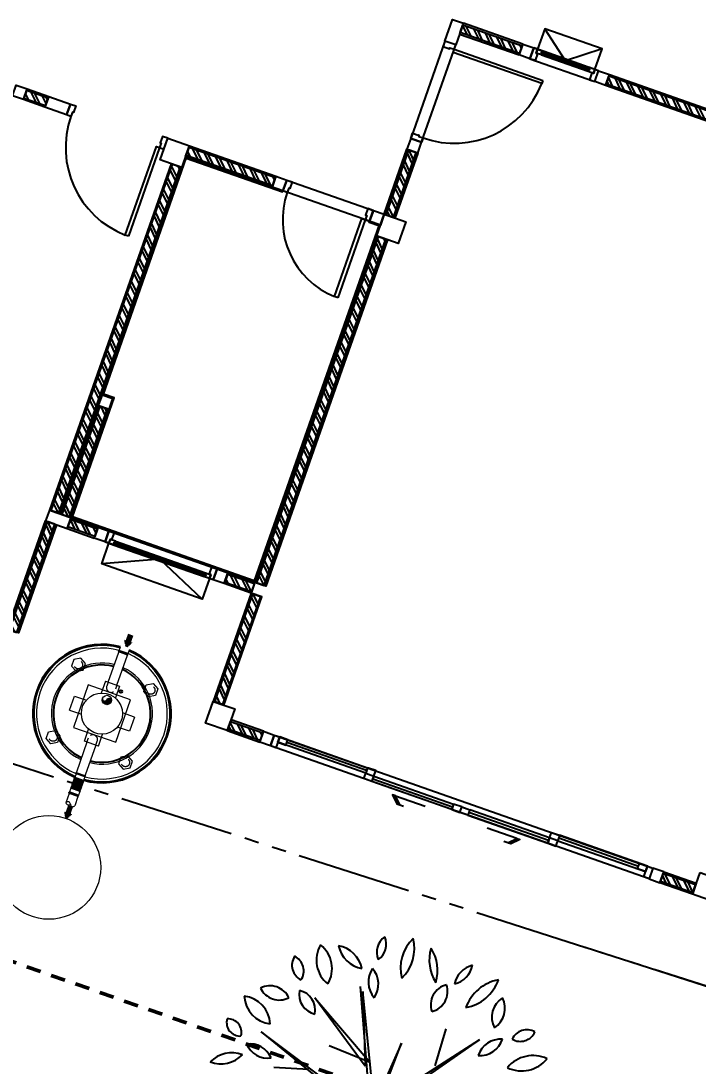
# Model space of a CAD drawing. Header units: inches. Extents: x -1366 to 1200, y -585 to 2545.
# Drawn here: x 384.89 to 390.8, y 2006.19 to 2015.3 of the extents above; entities that cross this region are included whole.
import ezdxf

# ---------------------------------------------------------------- set-up
doc = ezdxf.new("R2010")
doc.units = ezdxf.units.IN
doc.header["$MEASUREMENT"] = 0
doc.header["$PDSIZE"] = 0.05
for name, pattern in [('01-TOI$0$HIDDEN2', [0.1875, 0.125, -0.0625]), ('HIDDEN2', [0.1875, 0.125, -0.0625]), ('HOTWR', [1.625, 1, -0.125, 0.125, -0.125, 0.125, -0.125])]:
    doc.linetypes.add(name, pattern=pattern)
doc.layers.get('0').update_dxf_attribs({"linetype": 'CONTINUOUS'})
doc.layers.get('DEFPOINTS').update_dxf_attribs({"linetype": 'CONTINUOUS'})
for name, color, linetype in [('COLM', 3, 'CONTINUOUS'), ('DIM', 7, 'CONTINUOUS'), ('DOOR', 7, 'CONTINUOUS'), ('DOOR_SWNG', 1, 'CONTINUOUS'), ('Floor-Hatch', 251, 'CONTINUOUS'), ('PIPE', 4, 'CONTINUOUS'), ('Set Back', 10, 'HOTWR'), ('TREE', 114, 'CONTINUOUS'), ('WALL', 7, 'CONTINUOUS'), ('Wall-Tile', 4, 'CONTINUOUS'), ('WALL_HATC', 251, 'CONTINUOUS'), ('wind', 7, 'CONTINUOUS')]:
    doc.layers.add(name, color=color, linetype=linetype)
for name, color, linetype, lineweight in [('d1', 2, 'CONTINUOUS', 18), ('f1', 1, 'CONTINUOUS', 9), ('f2', 7, 'CONTINUOUS', 5), ('wall2', 7, 'HIDDEN2', 5)]:
    doc.layers.add(name, color=color, linetype=linetype, lineweight=lineweight)
doc.styles.add('style10', font='THSarabunPSK.ttf')
doc.dimstyles.new('C-CC100', dxfattribs={"dimtxt": 0.225, "dimasz": 0.15, "dimexe": 0.25, "dimexo": 0, "dimtad": 1, "dimtxsty": 'style10', "dimblk1": 'B-2', "dimblk2": 'B-2', "dimsah": 1, "dimcen": 2.5, "dimdle": 0.18, "dimclrd": 1, "dimclre": 7, "dimclrt": 2, "dimazin": 3, "dimtfac": 1, "dimtix": 1, "dimtmove": 2, "dimatfit": 3, "dimldrblk": 'B-2'})
doc.dimstyles.new('L-L350a-2', dxfattribs={"dimscale": 3, "dimtxt": 0.25, "dimasz": 0.15, "dimexe": 0.25, "dimexo": 0, "dimtad": 1, "dimtxsty": 'style10', "dimblk": 'B-3', "dimcen": 2.5, "dimdle": 0.18, "dimclrd": 1, "dimclre": 7, "dimclrt": 4, "dimazin": 3, "dimtfac": 1, "dimtix": 1, "dimtmove": 2, "dimatfit": 3, "dimldrblk": 'B-2'})
pattern_1 = [(295.64616, (368.33084, 2000.31665), (0.0676113, 0.0324609), []), (295.64616, (368.31912, 2000.283296), (0.0676113, 0.0324609), [])]
pattern_2 = [(295.64616, (368.688776, 1978.12258), (0.06761131, 0.03246091), []), (295.64616, (368.67706, 1978.08922), (0.06761131, 0.03246091), [])]

# ---------------------------------------------------------------- blocks, each defined once
blk = doc.blocks.new('B-3')
at = {"layer": 'DIM', "color": 7}
blk.add_line((-0.495, -0.495), (0.495, 0.495), dxfattribs=at)
at = {"layer": 'DIM'}
blk.add_line((-1, 0), (1, 0), dxfattribs=at)
blk = doc.blocks.new('*D89')
at = {"layer": 'DEFPOINTS', "color": 0, "transparency": 16777216}
for p in [(389.8161, 2007.2255), (392.3638, 2006.409), (388.5954, 2003.4163)]:
    blk.add_point(p, dxfattribs=at)
at = {"layer": 'DIM', "color": 7, "lineweight": -2, "transparency": 16777216}
for p, q in [((389.8161, 2007.2255), (393.078, 2006.1801)), ((388.5954, 2003.4163), (391.8573, 2002.3709))]:
    blk.add_line(p, q, dxfattribs=at)
at = {"layer": 'DIM', "color": 1, "lineweight": -2, "transparency": 16777216}
blk.add_line((391.2804, 2003.0284), (392.2265, 2005.9805), dxfattribs=at)
at = {"layer": 'DIM', "color": 1, "lineweight": -2, "transparency": 16777216, "xscale": 0.45, "yscale": 0.45, "zscale": 0.45}
for p, rotation in [((392.3638, 2006.409), 72.23079898166861), ((391.1431, 2002.5998), 252.2307989816686)]:
    blk.add_blockref('B-3', p, dxfattribs=dict(at, rotation=rotation))
at = {"layer": 'DIM', "color": 4, "transparency": 16777216, "insert": (391.1274, 2004.705), "char_height": 0.75, "attachment_point": 5, "rotation": 72.2308, "style": 'style10'}
blk.add_mtext('\\A1;4.00', dxfattribs=at)
blk = doc.blocks.new('B-2')
at = {"layer": 'DIM', "color": 2}
blk.add_line((0, 1), (0, -1), dxfattribs=at)
at = {"layer": 'DIM'}
blk.add_line((-1, 0), (1, 0), dxfattribs=at)
at = {"layer": 'DIM', "color": 2}
blk.add_circle((0, 0), 0.325, dxfattribs=at)
blk = doc.blocks.new('Tree-3')
at = {"layer": 'TREE'}
for p, q in [((-0.0873, 0.7084), (-0.031, 0.0047)), ((-0.3382, 0.645), (-0.031, 0.2885)), ((-0.0591, 0.2674), (-0.3382, 0.645)), ((-0.0732, 0.6802), (-0.0591, 0.2674)), ((-0.0099, 0.054), (-0.0732, 0.6802)), ((0.328, 0.2698), (0.389, 0.4738)), ((-0.6361, 0.4574), (-0.038, -0.0281)), ((-0.031, 0.0047), (-0.6361, 0.4574)), ((0.0042, 0.0188), (0.5741, 0.4128)), ((0.5741, 0.4128), (0.0112, 0.054)), ((-0.031, 0.2885), (-0.2585, 0.38)), ((0.1426, 0.3941), (-0.0099, 0.054)), ((0.0112, 0.054), (0.1426, 0.3941)), ((-0.3732, 0.2487), (-0.5655, 0.2604)), ((0.6562, 0.061), (0.0042, 0.0188)), ((0.0675, 0.0047), (0.6562, 0.061)), ((-0.3005, -0.1078), (-0.5655, 0.0047)), ((0.1567, -0.3494), (0.0675, 0.0047)), ((0.3703, 0.0352), (0.6048, -0.1876)), ((-0.7322, -0.2228), (-0.031, -0.0281)), ((-0.038, -0.0281), (-0.7322, -0.2228)), ((-0.031, -0.0281), (-0.2256, -0.2767)), ((-0.1787, -0.2697), (-0.0169, -0.0351)), ((-0.1342, -0.2298), (0.0394, -0.0351)), ((-0.0169, -0.0351), (-0.1342, -0.2298)), ((0.0394, -0.0351), (0.2692, -0.6543)), ((0.0464, -0.0023), (0.1918, -0.3963)), ((0.2692, -0.6543), (0.0464, -0.0023)), ((-0.2256, -0.2767), (-0.5938, -0.4315)), ((-0.2866, -0.6403), (-0.1787, -0.2697)), ((-0.5938, -0.4315), (-0.2116, -0.2908)), ((-0.2116, -0.2908), (-0.2866, -0.6403)), ((0.5038, -0.5511), (0.1567, -0.3494)), ((0.1918, -0.3963), (0.5038, -0.5511))]:
    blk.add_line(p, q, dxfattribs=at)
for centre, radius, start, end in [((-0.1626, 0.8536), 0.167, 149.47372, 231.75858), ((-0.4098, 0.8072), 0.167, 329.47372, 51.75858), ((-0.0478, 0.9687), 0.1634, 192.30595, 259.6849), ((-0.2367, 0.7731), 0.1634, 12.30595, 79.6849), ((0.1096, 0.8979), 0.1049, 125.40933, 202.71009), ((-0.0479, 0.9429), 0.1049, 305.40933, 22.71009), ((0.3638, 0.8102), 0.2276, 133.81169, 194.30773), ((-0.0142, 0.9181), 0.2276, 313.81169, 14.30773), ((-0.3748, 0.826), 0.0902, 146.81507, 244.01934), ((-0.4898, 0.7943), 0.0902, 326.81507, 64.01934), ((0.5244, 0.8553), 0.2287, 163.46423, 212.79056), ((0.113, 0.7965), 0.2287, 343.46423, 32.79056), ((0.5673, 0.6956), 0.1344, 104.10036, 168.46502), ((0.4029, 0.8528), 0.1344, 284.10036, 348.46502), ((0.0909, 0.7328), 0.1328, 145.52479, 220.83273), ((-0.119, 0.7211), 0.1328, 325.52479, 40.83273), ((-0.5869, 0.5959), 0.1164, 25.45365, 116.6852), ((-0.5341, 0.75), 0.1164, 205.45365, 296.6852), ((0.4182, 0.6066), 0.1147, 103.89139, 198.90395), ((0.2822, 0.6808), 0.1147, 283.89139, 18.90395), ((0.7206, 0.5131), 0.2356, 100.3005, 160.44765), ((0.4565, 0.8238), 0.2356, 280.3005, 340.44765), ((-0.5658, 0.6644), 0.1636, 183.31893, 263.19036), ((-0.7486, 0.4925), 0.1636, 3.31893, 83.19036), ((-0.314, 0.6648), 0.1114, 168.8066, 257.6391), ((-0.4472, 0.5776), 0.1114, 348.8066, 77.6391), ((0.7699, 0.538), 0.1281, 122.58174, 207.17999), ((0.587, 0.5874), 0.1281, 302.58174, 27.17999), ((-0.7529, 0.508), 0.0737, 163.49335, 274.46973), ((-0.8179, 0.4555), 0.0737, 343.49335, 94.46973), ((0.8362, 0.3798), 0.0892, 59.98145, 155.66759), ((0.6918, 0.2841), 0.1327, 86.02822, 161.36976), ((0.5752, 0.4589), 0.1327, 266.02822, 341.36976), ((0.7996, 0.4938), 0.0892, 239.98145, 335.66759), ((-0.6974, 0.2646), 0.1263, 22.57231, 98.33354), ((-0.5991, 0.438), 0.1263, 202.57231, 278.33354), ((-0.7969, 0.1721), 0.1694, 69.72014, 135.64891), ((-0.8593, 0.4495), 0.1694, 249.72014, 315.64891), ((0.8699, 0.1424), 0.1837, 64.73526, 140.57812), ((0.8064, 0.4252), 0.1837, 244.73526, 320.57812), ((-0.9023, 0.0463), 0.1599, 30.94824, 110.57839), ((-0.8213, 0.2783), 0.1599, 210.94824, 290.57839), ((0.9354, 0.0732), 0.1318, 90.25287, 173.52208), ((0.8038, 0.2199), 0.1318, 270.25287, 353.52208), ((-0.9408, -0.0763), 0.126, 44.25765, 108.59266), ((-0.8908, 0.131), 0.126, 224.25765, 288.59266), ((-0.726, -0.1326), 0.1398, 60.50948, 129.29199), ((0.7417, -0.0952), 0.13, 58.87476, 131.21352), ((0.7232, 0.1139), 0.13, 238.87476, 311.21352), ((-0.7458, 0.0974), 0.1398, 240.50948, 309.29199), ((0.9101, -0.0936), 0.0893, 28.19814, 112.19179), ((0.9551, 0.0313), 0.0893, 208.19814, 292.19179), ((-0.9754, -0.0364), 0.1847, 280.87616, 345.44791), ((-0.7618, -0.2642), 0.1847, 100.87616, 165.44791), ((0.8242, -0.2882), 0.1627, 29.1952, 106.7189), ((0.9195, -0.053), 0.1627, 209.1952, 286.7189), ((-0.8127, -0.3955), 0.1456, 54.97446, 151.37922), ((-0.857, -0.2066), 0.1456, 234.97446, 331.37922), ((0.8597, -0.428), 0.1506, 71.37117, 141.75354), ((0.7896, -0.1921), 0.1506, 251.37117, 321.75354), ((-0.5824, -0.4686), 0.125, 87.17243, 157.23647), ((-0.6915, -0.2954), 0.125, 267.17243, 337.23647), ((0.6015, -0.4554), 0.1289, 28.80716, 103.91988), ((0.6835, -0.2682), 0.1289, 208.80716, 283.91988), ((-0.7881, -0.5356), 0.1167, 71.81925, 140.08176), ((-0.8412, -0.3499), 0.1167, 251.81925, 320.08176), ((0.7424, -0.5271), 0.0845, 359.25572, 87.62866), ((0.8304, -0.4438), 0.0845, 179.25572, 267.62866), ((-0.5919, -0.6025), 0.13, 113.47529, 203.45596), ((-0.7629, -0.535), 0.13, 293.47529, 23.45596), ((0.5581, -0.6853), 0.1936, 6.54869, 76.89113), ((0.7943, -0.4747), 0.1936, 186.54869, 256.89113), ((-0.2331, -0.6985), 0.1599, 122.88731, 186.72533), ((-0.4787, -0.5829), 0.1599, 302.88731, 6.72533), ((0.4532, -0.5817), 0.1172, 173.64998, 254.65144), ((0.3057, -0.6817), 0.1172, 353.64998, 74.65144), ((-0.6713, -0.5756), 0.1777, 271.63276, 352.02679), ((-0.4902, -0.7778), 0.1777, 91.63276, 172.02679), ((0.1158, -0.7238), 0.1256, 148.78766, 221.59771), ((-0.0855, -0.7421), 0.1256, 328.78766, 41.59771), ((0.5257, -0.8135), 0.1612, 38.69621, 106.24154), ((0.6064, -0.5579), 0.1612, 218.69621, 286.24154), ((-0.4514, -0.8195), 0.0821, 76.54191, 193.47743), ((-0.5122, -0.7588), 0.0821, 256.54191, 13.47743), ((-0.1871, -0.7983), 0.1518, 159.11699, 230.36062), ((-0.4257, -0.861), 0.1518, 339.11699, 50.36062), ((0.5032, -0.7937), 0.2467, 165.20711, 218.32175), ((0.0712, -0.8836), 0.2467, 345.20711, 38.32175), ((0.5207, -0.791), 0.1072, 156.77542, 231.28797), ((0.3551, -0.8323), 0.1072, 336.77542, 51.28797), ((-0.0302, -0.9111), 0.1811, 122.11699, 201.72753), ((-0.2948, -0.8247), 0.1811, 302.11699, 21.72753), ((0.0526, -0.9368), 0.1042, 129.74751, 206.0709), ((-0.1077, -0.9025), 0.1042, 309.74751, 26.0709), ((0.0704, -0.9507), 0.141, 5.31956, 80.41897), ((0.2342, -0.7986), 0.141, 185.31956, 260.41897)]:
    blk.add_arc(centre, radius, start, end, dxfattribs=at)
blk = doc.blocks.new('DR090SL2')
at = {"layer": 'DOOR'}
for points in [[(-0.41, 0.87), (-0.38, 0.87), (-0.38, 0.05), (-0.41, 0.05)], [(-0.41, 0.05), (-0.45, 0.05), (-0.45, -0.05), (-0.4, -0.05), (-0.4, 0.01), (-0.41, 0.01)], [(0.4, 0), (0.4, 0.01), (0.41, 0.01), (0.41, 0.05), (0.45, 0.05), (0.45, -0.05), (0.4, -0.05), (0.4, 0.01)]]:
    blk.add_lwpolyline(points, close=True, dxfattribs=at)
at = {"layer": 'DOOR_SWNG'}
blk.add_arc((-0.41, 0.05), 0.82, 0, 87.90335, dxfattribs=at)
blk = doc.blocks.new('dr080sl2')
at = {"layer": 'DOOR'}
for points in [[(-0.36, 0.77), (-0.33, 0.77), (-0.33, 0.05), (-0.36, 0.05)], [(-0.36, 0.05), (-0.4, 0.05), (-0.4, -0.05), (-0.35, -0.05), (-0.35, 0.01), (-0.36, 0.01)], [(0.35, 0), (0.35, 0.01), (0.36, 0.01), (0.36, 0.05), (0.4, 0.05), (0.4, -0.05), (0.35, -0.05), (0.35, 0.01)]]:
    blk.add_lwpolyline(points, close=True, dxfattribs=at)
at = {"layer": 'DOOR_SWNG'}
blk.add_arc((-0.36, 0.05), 0.72, 0, 87.61198, dxfattribs=at)
blk = doc.blocks.new('*D791')
at = {"layer": 'DEFPOINTS', "color": 0, "transparency": 16777216}
for p in [(384.9561, 2050.8354), (388.8229, 2049.7993), (374.9876, 2007.7898)]:
    blk.add_point(p, dxfattribs=at)
at = {"layer": 'DIM', "color": 7, "lineweight": -2, "transparency": 16777216}
for p, q in [((388.8229, 2049.7993), (384.7147, 2050.9001)), ((374.9876, 2007.7898), (373.2855, 2008.2459))]:
    blk.add_line(p, q, dxfattribs=at)
at = {"layer": 'DIM', "color": 1, "lineweight": -2, "transparency": 16777216}
for p, q in [((384.762, 2050.1109), (379.3345, 2029.855)), ((373.7211, 2008.9057), (379.1487, 2029.1616))]:
    blk.add_line(p, q, dxfattribs=at)
at = {"layer": 'DIM', "color": 1, "lineweight": -2, "transparency": 16777216, "xscale": 0.75, "yscale": 0.75, "zscale": 0.75}
for p, rotation in [((384.9561, 2050.8354), 74.99999999999885), ((373.527, 2008.1812), 254.9999999999989)]:
    blk.add_blockref('B-2', p, dxfattribs=dict(at, rotation=rotation))
at = {"layer": 'DIM', "color": 2, "transparency": 16777216, "insert": (379.2416, 2029.5083), "char_height": 0.5, "attachment_point": 5, "style": 'style10'}
blk.add_mtext('\\A1;44.16', dxfattribs=at)
blk = doc.blocks.new('*D792')
at = {"layer": 'DEFPOINTS', "color": 0, "transparency": 16777216}
for p in [(374.9876, 2007.7898), (374.2109, 2005.5462), (399.3538, 1999.9812)]:
    blk.add_point(p, dxfattribs=at)
at = {"layer": 'DIM', "color": 7, "lineweight": -2, "transparency": 16777216}
for p, q in [((374.9876, 2007.7898), (374.1291, 2005.3099)), ((399.3538, 1999.9812), (398.3017, 1996.942))]:
    blk.add_line(p, q, dxfattribs=at)
at = {"layer": 'DIM', "color": 1, "lineweight": -2, "transparency": 16777216}
for p, q in [((374.9196, 2005.3008), (385.4049, 2001.6711)), ((397.6748, 1997.4236), (387.1895, 2001.0533))]:
    blk.add_line(p, q, dxfattribs=at)
at = {"layer": 'DIM', "color": 1, "lineweight": -2, "transparency": 16777216, "xscale": 0.75, "yscale": 0.75, "zscale": 0.75}
for p, rotation in [((374.2109, 2005.5462), 160.9055121148177), ((398.3835, 1997.1782), 340.9055121148177)]:
    blk.add_blockref('B-2', p, dxfattribs=dict(at, rotation=rotation))
at = {"layer": 'DIM', "color": 2, "transparency": 16777216, "insert": (386.2972, 2001.3622), "char_height": 0.5, "attachment_point": 5, "style": 'style10'}
blk.add_mtext('\\A1;25.58', dxfattribs=at)

msp = doc.modelspace()

# ---------------------------------------------------------------- hatches: boundary and pattern name
msp.add_hatch(color=256).paths.add_polyline_path([(385.6825, 2009.3663, 0.789718), (385.644, 2009.3798, -0.789718), (385.6055, 2009.3933, 0.414214), (385.6305, 2009.3413, 0.414214)])
at = {"layer": 'WALL_HATC'}
h = msp.add_hatch(dxfattribs=at)
h.set_pattern_fill('ANSI32', color=256, scale=0.2, angle=70.65227, style=0)
h.set_pattern_definition([(295.64616, (370.95101, 1984.1113), (0.06761131, 0.03246091), []), (295.64616, (370.939296, 1984.07794), (0.06761131, 0.03246091), [])])
h.paths.add_polyline_path([(388.7482, 2015.2646), (389.2672, 2015.0824), (389.244, 2015.0163), (388.725, 2015.1986)])
h = msp.add_hatch(dxfattribs=at)
h.set_pattern_fill('ANSI32', color=256, scale=0.2, angle=430.64616, style=0)
h.set_pattern_definition([(295.64616, (368.90949, 1985.99412), (0.06761131, 0.03246091), []), (295.64616, (368.89777, 1985.960766), (0.06761131, 0.03246091), [])])
h.paths.add_polyline_path([(391.6259, 2014.254), (390.022, 2014.8173), (389.9988, 2014.7512), (391.6027, 2014.188)])
h = msp.add_hatch(dxfattribs=at)
h.set_pattern_fill('ANSI32', color=256, scale=0.2, angle=250.64616, style=0)
h.set_pattern_definition([(295.64616, (365.51935, 1986.48391), (0.06761131, 0.03246091), []), (295.64616, (365.50763, 1986.450556), (0.06761131, 0.03246091), [])])
h.paths.add_polyline_path([(385.1326, 2014.6267), (384.9439, 2014.6929), (384.9207, 2014.6269), (385.1094, 2014.5606)])
h = msp.add_hatch(dxfattribs=at)
h.set_pattern_fill('ANSI32', color=256, scale=0.2, angle=70.65227, style=0)
h.set_pattern_definition([(295.64616, (368.629056, 2001.16581), (0.0676113, 0.0324609), []), (295.64616, (368.61734, 2001.13245), (0.0676113, 0.0324609), [])])
h.paths.add_polyline_path([(387.1139, 2013.9308), (386.3591, 2014.1959), (386.3359, 2014.1298), (387.0907, 2013.8648)])
h = msp.add_hatch(dxfattribs=at)
h.set_pattern_fill('ANSI32', color=256, scale=0.2, angle=70.65227, style=0)
h.set_pattern_definition([(295.64616, (371.38264, 2003.27242), (0.0676113, 0.0324609), []), (295.64616, (371.370926, 2003.23906), (0.0676113, 0.0324609), [])])
h.paths.add_polyline_path([(388.1426, 2013.5854), (388.3414, 2014.1516), (388.2754, 2014.1747), (388.0766, 2013.6086)])
h = msp.add_hatch(dxfattribs=at)
h.set_pattern_fill('ANSI32', color=256, scale=0.2, angle=250.64616, style=0)
h.set_pattern_definition([(295.64616, (368.29771, 2000.2223), (0.0676113, 0.0324609), []), (295.64616, (368.28599, 2000.188946), (0.0676113, 0.0324609), [])])
h.paths.add_polyline_path([(386.2837, 2014.0263), (385.2233, 2011.0071), (385.1573, 2011.0303), (386.2176, 2014.0495)])
h = msp.add_hatch(dxfattribs=at)
h.set_pattern_fill('ANSI32', color=256, scale=0.2, angle=70.65227, style=0)
h.set_pattern_definition([(295.64616, (370.09037, 1999.59274), (0.0676113, 0.0324609), []), (295.64616, (370.078656, 1999.55938), (0.0676113, 0.0324609), [])])
h.paths.add_polyline_path([(387.016, 2010.3775), (388.0763, 2013.3967), (388.0103, 2013.4199), (386.95, 2010.4007)])
h = msp.add_hatch(dxfattribs=at)
h.set_pattern_fill('ANSI32', color=256, scale=0.2, angle=70.65685, style=0)
h.set_pattern_definition([(115.65685, (385.77854, 2028.18246), (-0.06760525, -0.03247353), []), (115.65685, (385.79025, 2028.21582), (-0.06760525, -0.03247353), [])])
h.paths.add_polyline_path([(385.3177, 2010.974), (385.649, 2011.9175), (385.583, 2011.9407), (385.2516, 2010.9972)])
h = msp.add_hatch(dxfattribs=at)
h.set_pattern_fill('ANSI32', color=256, scale=0.2, angle=70.65227, style=0)
h.set_pattern_definition([(295.64616, (368.23144, 2000.0336), (0.0676113, 0.0324609), []), (295.64616, (368.21972, 2000.000244), (0.0676113, 0.0324609), [])])
h.paths.add_polyline_path([(384.8589, 2009.9692), (385.1902, 2010.9127), (385.1242, 2010.9359), (384.7928, 2009.9924)])
h = msp.add_hatch(dxfattribs=at)
h.set_pattern_fill('ANSI32', color=256, scale=0.2, angle=70.65227, style=0)
h.set_pattern_definition(pattern_1)
h.paths.add_polyline_path([(385.3269, 2010.9548), (385.5628, 2010.872), (385.5396, 2010.8059), (385.3037, 2010.8888)])
h = msp.add_hatch(dxfattribs=at)
h.set_pattern_fill('ANSI32', color=256, scale=0.2, angle=70.65227, style=0)
h.set_pattern_definition(pattern_1)
h.paths.add_polyline_path([(386.9308, 2010.3915), (386.695, 2010.4744), (386.6718, 2010.4083), (386.9076, 2010.3255)])
h = msp.add_hatch(dxfattribs=at)
h.set_pattern_fill('ANSI32', color=256, scale=0.2, angle=250.64616, style=0)
h.set_pattern_definition([(295.64616, (370.0241, 1999.404035), (0.0676113, 0.0324609), []), (295.64616, (370.012385, 1999.37068), (0.0676113, 0.0324609), [])])
h.paths.add_polyline_path([(386.9829, 2010.2832), (386.6515, 2009.3397), (386.5855, 2009.3629), (386.9168, 2010.3064)])
h = msp.add_hatch(dxfattribs=at)
h.set_pattern_fill('ANSI32', color=256, scale=0.2, angle=70.65227, style=0)
h.set_pattern_definition(pattern_2)
h.paths.add_polyline_path([(386.7219, 2009.1931), (387.005, 2009.0937), (386.9818, 2009.0276), (386.6987, 2009.127)])
h = msp.add_hatch(dxfattribs=at)
h.set_pattern_fill('ANSI32', color=256, scale=0.2, angle=70.65227, style=0)
h.set_pattern_definition(pattern_2)
h.paths.add_polyline_path([(386.7219, 2009.1931), (387.005, 2009.0937), (386.9818, 2009.0276), (386.6987, 2009.127)])
h = msp.add_hatch(dxfattribs=at)
h.set_pattern_fill('ANSI32', color=256, scale=0.2, angle=430.64616, style=0)
h.set_pattern_definition([(295.64616, (368.78313, 1978.08944), (0.06761131, 0.03246091), []), (295.64616, (368.77141, 1978.056084), (0.06761131, 0.03246091), [])])
h.paths.add_polyline_path([(390.779, 2007.7682), (390.4959, 2007.8677), (390.4728, 2007.8016), (390.7558, 2007.7022)])

# ---------------------------------------------------------------- linework, layer by layer
at = {"color": 0}
for p, q in [((385.8346, 2009.9527), (385.8063, 2009.8719)), ((385.8374, 2009.9517), (385.8074, 2009.8659)), ((385.8423, 2009.95), (385.8093, 2009.8559)), ((385.8442, 2009.9493), (385.81, 2009.8519)), ((385.8471, 2009.9483), (385.8112, 2009.8459)), ((385.849, 2009.9476), (385.8119, 2009.8419)), ((385.8519, 2009.9466), (385.8161, 2009.8446)), ((385.8528, 2009.9463), (385.8177, 2009.8459)), ((385.8557, 2009.9453), (385.8223, 2009.8499)), ((385.8567, 2009.9449), (385.8238, 2009.8512)), ((385.8577, 2009.9446), (385.8254, 2009.8526)), ((385.8596, 2009.9439), (385.8285, 2009.8552)), ((385.8644, 2009.9422), (385.8362, 2009.8619)), ((385.8026, 2009.8984), (385.8017, 2009.896)), ((385.8045, 2009.8978), (385.8025, 2009.892)), ((385.8074, 2009.8968), (385.8036, 2009.886)), ((385.8103, 2009.8958), (385.8047, 2009.88)), ((385.8122, 2009.8951), (385.8055, 2009.876)), ((385.8132, 2009.8947), (385.8059, 2009.8739)), ((385.8449, 2009.8836), (385.8378, 2009.8632)), ((385.8459, 2009.8833), (385.8393, 2009.8645)), ((385.8468, 2009.8829), (385.8409, 2009.8659)), ((385.8497, 2009.8819), (385.8455, 2009.8698)), ((385.8536, 2009.8806), (385.8517, 2009.8752)), ((385.8555, 2009.8799), (385.8548, 2009.8778)), ((385.8565, 2009.8796), (385.8563, 2009.8792)), ((385.3117, 2008.4578), (385.2828, 2008.3754)), ((385.3146, 2008.4568), (385.284, 2008.3694)), ((385.3165, 2008.4561), (385.2847, 2008.3654)), ((385.3194, 2008.4551), (385.2859, 2008.3594)), ((385.3213, 2008.4544), (385.2866, 2008.3554)), ((385.3242, 2008.4534), (385.2878, 2008.3493)), ((385.3252, 2008.4531), (385.2881, 2008.3473)), ((385.2817, 2008.4029), (385.2791, 2008.3954)), ((385.2846, 2008.4019), (385.2802, 2008.3894)), ((385.2865, 2008.4012), (385.2809, 2008.3854)), ((385.2894, 2008.4002), (385.2821, 2008.3794)), ((385.33, 2008.4514), (385.2954, 2008.3527)), ((385.3319, 2008.4507), (385.2985, 2008.3554)), ((385.3358, 2008.4494), (385.3047, 2008.3607)), ((385.3367, 2008.449), (385.3062, 2008.362)), ((385.3396, 2008.448), (385.3109, 2008.366)), ((385.3211, 2008.3891), (385.314, 2008.3687)), ((385.3221, 2008.3887), (385.3155, 2008.37)), ((385.3259, 2008.3874), (385.3217, 2008.3753)), ((385.3288, 2008.3864), (385.3263, 2008.3793))]:
    msp.add_line(p, q, dxfattribs=at)
at = {"lineweight": 18}
msp.add_circle((385.1383, 2007.9207), 0.4522, dxfattribs=at)
at = {"layer": 'COLM'}
for points in [[(386.1754, 2014.2763), (386.3641, 2014.21), (386.2978, 2014.0213), (386.1091, 2014.0876)], [(388.0624, 2013.6136), (388.2511, 2013.5473), (388.1848, 2013.3586), (387.9961, 2013.4249)], [(386.5713, 2009.3678), (386.76, 2009.3016), (386.6938, 2009.1129), (386.5051, 2009.1791)], [(390.8171, 2007.8767), (391.0058, 2007.8105), (390.9395, 2007.6218), (390.7508, 2007.688)]]:
    msp.add_lwpolyline(points, close=True, dxfattribs=at)
at = {"layer": 'd1'}
for p, q in [((385.6556, 2009.5361), (385.7474, 2009.7981)), ((385.7325, 2009.5091), (385.8244, 2009.7712)), ((385.4708, 2009.0132), (385.3788, 2008.7508)), ((385.5477, 2008.9862), (385.4559, 2008.7242)), ((385.3151, 2008.5647), (385.2871, 2008.4848)), ((385.3921, 2008.5377), (385.3641, 2008.4578))]:
    msp.add_line(p, q, dxfattribs=at)
msp.add_circle((385.644, 2009.3798), 0.0408, dxfattribs=at)
for centre, radius, start, end in [((385.6264, 2009.3912), 0.021, 174.08817, 327.2833), ((385.3041, 2008.4707), 0.022, 359.89291, 140.41825), ((385.3107, 2008.4889), 0.0239, 190.01125, 310.29991), ((385.3473, 2008.4706), 0.0211, 179.89291, 322.57637)]:
    msp.add_arc(centre, radius, start, end, dxfattribs=at)
at = {"layer": 'f1'}
for p, q in [((385.7487, 2009.8026), (385.763, 2009.8436)), ((385.7457, 2009.8105), (385.745, 2009.8083)), ((385.7462, 2009.8069), (385.7476, 2009.8109)), ((385.8247, 2009.7711), (385.7471, 2009.7982)), ((385.7491, 2009.8039), (385.7482, 2009.8042)), ((385.8264, 2009.7761), (385.7489, 2009.8033)), ((385.8295, 2009.7849), (385.752, 2009.8121)), ((385.8262, 2009.7755), (385.8406, 2009.8164)), ((385.3785, 2008.7463), (385.3641, 2008.7054)), ((385.3731, 2008.7391), (385.3732, 2008.7393)), ((385.3754, 2008.7375), (385.3745, 2008.7379)), ((385.4527, 2008.7097), (385.3752, 2008.7369)), ((385.3756, 2008.7448), (385.3756, 2008.7447)), ((385.3768, 2008.7455), (385.3762, 2008.7458)), ((385.3779, 2008.7447), (385.3769, 2008.7451)), ((385.4558, 2008.7185), (385.3783, 2008.7457)), ((385.4216, 2008.6109), (385.3391, 2008.6433)), ((385.426, 2008.6235), (385.3435, 2008.656)), ((385.4175, 2008.6194), (385.3477, 2008.6474)), ((385.4305, 2008.6361), (385.348, 2008.6686)), ((385.4219, 2008.632), (385.3521, 2008.66)), ((385.4349, 2008.6487), (385.3524, 2008.6812)), ((385.4263, 2008.6446), (385.3565, 2008.6726)), ((385.4393, 2008.6613), (385.3568, 2008.6938)), ((385.4308, 2008.6572), (385.3609, 2008.6853)), ((385.4437, 2008.6739), (385.3612, 2008.7064)), ((385.4416, 2008.6782), (385.3612, 2008.7064)), ((385.3653, 2008.6979), (385.4352, 2008.6699)), ((385.456, 2008.7192), (385.4416, 2008.6782)), ((385.3126, 2008.5746), (385.3134, 2008.5768)), ((385.3134, 2008.5768), (385.3156, 2008.5772)), ((385.3152, 2008.5771), (385.3138, 2008.5732)), ((385.3145, 2008.5716), (385.3145, 2008.5719)), ((385.3155, 2008.5706), (385.3149, 2008.5708)), ((385.3924, 2008.5376), (385.3149, 2008.5648)), ((385.3169, 2008.5705), (385.3158, 2008.5709)), ((385.3308, 2008.6102), (385.3164, 2008.5692)), ((385.3171, 2008.5755), (385.3164, 2008.5733)), ((385.3939, 2008.5421), (385.3164, 2008.5692)), ((385.3194, 2008.5777), (385.3185, 2008.578)), ((385.3971, 2008.5511), (385.3196, 2008.5783)), ((385.4128, 2008.5857), (385.3303, 2008.6181)), ((385.4083, 2008.583), (385.3308, 2008.6102)), ((385.4172, 2008.5983), (385.3347, 2008.6307)), ((385.4087, 2008.5942), (385.3388, 2008.6222)), ((385.4131, 2008.6068), (385.3432, 2008.6348)), ((385.4083, 2008.583), (385.3939, 2008.5421))]:
    msp.add_line(p, q, dxfattribs=at)
for centre, radius in [((385.7473, 2009.8088), 0.00262), ((385.6012, 2009.2613), 0.1794), ((385.3735, 2008.7424), 0.00262), ((385.3149, 2008.575), 0.00262)]:
    msp.add_circle(centre, radius, dxfattribs=at)
for centre, radius, start, end in [((385.6012, 2009.2613), 0.5706, 74.66609, 246.55611), ((385.6012, 2009.2613), 0.5706, 254.93081, 66.47092), ((385.7479, 2009.8004), 0.00234, 70.68574, 250.68574), ((385.7472, 2009.8061), 0.000864, 167.62404, 177.48364), ((385.7464, 2009.8062), 0.0000571, 177.48363, 216.52315), ((385.7471, 2009.8067), 0.000907, 216.52315, 230.38455), ((385.7441, 2009.803), 0.00384, 43.65879, 50.38455), ((385.7475, 2009.8052), 0.000668, 160.68574, 250.68574), ((385.7263, 2009.7861), 0.0284, 41.79513, 43.65879), ((385.7454, 2009.8031), 0.0028, 35.86234, 41.79513), ((385.7468, 2009.8041), 0.0011, 12.80771, 35.86235), ((385.751, 2009.8051), 0.00319, 192.80771, 206.30312), ((385.7489, 2009.8109), 0.000864, 143.88784, 153.74743), ((385.7526, 2009.8058), 0.00496, 206.30312, 211.41249), ((385.7485, 2009.8105), 0.000907, 90.98692, 104.84833), ((385.7483, 2009.8113), 0.0000571, 104.84833, 143.88784), ((385.7641, 2009.8), 0.0165, 161.38291, 163.88954), ((385.7492, 2009.8043), 0.00106, 163.88954, 173.81992), ((385.7485, 2009.8043), 0.000283, 173.81992, 202.3484), ((385.7531, 2009.8062), 0.00526, 202.3484, 208.90487), ((385.7495, 2009.804), 0.00139, 211.41249, 221.0828), ((385.7476, 2009.8056), 0.00116, 23.11076, 43.71699), ((385.7528, 2009.8038), 0.00458, 156.61216, 161.38291), ((385.7484, 2009.8153), 0.00384, 270.98692, 277.71269), ((385.75, 2009.8045), 0.00178, 208.90487, 218.26567), ((385.7486, 2009.8032), 0.000213, 221.0828, 250.68574), ((385.7459, 2009.8067), 0.00288, 336.61216, 342.63029), ((385.7508, 2009.8052), 0.00279, 218.26567, 225.73996), ((385.7489, 2009.804), 0.00107, 250.68574, 263.80762), ((385.7484, 2009.806), 0.00031, 342.63029, 23.11076), ((385.7451, 2009.8396), 0.0284, 277.71269, 279.57635), ((385.7497, 2009.8115), 0.000668, 70.68574, 160.68574), ((385.7495, 2009.811), 0.00116, 277.65448, 298.26071), ((385.7494, 2009.8144), 0.0028, 279.57635, 285.50913), ((385.7499, 2009.8103), 0.00031, 298.26071, 338.74118), ((385.7498, 2009.8127), 0.0011, 285.50913, 308.56377), ((385.7475, 2009.8112), 0.00288, 338.74118, 344.75931), ((385.7532, 2009.8064), 0.00304, 114.9832, 206.38827), ((385.7547, 2009.8092), 0.00458, 159.98856, 164.75931), ((385.7659, 2009.8052), 0.0165, 157.48193, 159.98856), ((385.7525, 2009.8094), 0.00319, 115.06835, 128.56377), ((385.751, 2009.8115), 0.000283, 119.02307, 147.55156), ((385.7516, 2009.8111), 0.00106, 147.55156, 157.48193), ((385.7534, 2009.8071), 0.00526, 112.4666, 119.02307), ((385.7532, 2009.8078), 0.00496, 109.95898, 115.06835), ((385.7521, 2009.8104), 0.00178, 103.1058, 112.4666), ((385.752, 2009.8111), 0.00139, 100.28868, 109.95898), ((385.7523, 2009.8094), 0.00279, 95.63152, 103.1058), ((385.7518, 2009.8123), 0.000213, 70.68574, 100.28868), ((385.7515, 2009.8115), 0.00107, 57.56385, 70.68574), ((385.8254, 2009.7733), 0.00234, 250.68574, 70.68574), ((385.6012, 2009.2613), 0.4404, 75.84635, 245.33136), ((385.6012, 2009.2613), 0.4404, 255.95691, 65.22077), ((385.3735, 2008.7398), 0.000864, 167.62404, 177.48364), ((385.3734, 2008.7403), 0.000907, 216.52315, 230.38455), ((385.3727, 2008.7398), 0.0000571, 177.48364, 216.52315), ((385.3704, 2008.7367), 0.00384, 43.65879, 50.38455), ((385.3526, 2008.7197), 0.0284, 41.79513, 43.65879), ((385.3738, 2008.7388), 0.000668, 160.68574, 250.68574), ((385.3717, 2008.7368), 0.0028, 35.86235, 41.79513), ((385.3731, 2008.7378), 0.0011, 12.80771, 35.86234), ((385.3773, 2008.7387), 0.00319, 192.80771, 206.30312), ((385.3752, 2008.7445), 0.000864, 143.88784, 153.74743), ((385.3788, 2008.7395), 0.00496, 206.30312, 211.41249), ((385.3748, 2008.7442), 0.000907, 90.98692, 104.84833), ((385.3745, 2008.745), 0.0000571, 104.84833, 143.88784), ((385.3904, 2008.7336), 0.0165, 161.38291, 163.88954), ((385.3755, 2008.7379), 0.00106, 163.88954, 173.81992), ((385.3747, 2008.738), 0.000283, 173.81992, 202.3484), ((385.3793, 2008.7399), 0.00526, 202.3484, 208.90487), ((385.3758, 2008.7376), 0.00139, 211.41249, 221.0828), ((385.3747, 2008.7489), 0.00384, 270.98692, 277.71269), ((385.3739, 2008.7393), 0.00116, 23.11076, 43.71699), ((385.3791, 2008.7374), 0.00458, 156.61216, 161.38291), ((385.3763, 2008.7382), 0.00178, 208.90487, 218.26567), ((385.3749, 2008.7369), 0.000213, 221.0828, 250.68574), ((385.3752, 2008.7377), 0.00107, 250.68574, 263.80763), ((385.3747, 2008.7396), 0.00031, 342.63029, 23.11076), ((385.3722, 2008.7404), 0.00288, 336.61216, 342.63029), ((385.3771, 2008.7388), 0.00279, 218.26567, 225.73996), ((385.3714, 2008.7733), 0.0284, 277.71269, 279.57635), ((385.376, 2008.7451), 0.000668, 70.68574, 160.68574), ((385.3758, 2008.7447), 0.00116, 277.65448, 298.26071), ((385.3756, 2008.748), 0.0028, 279.57635, 285.50913), ((385.3762, 2008.7439), 0.00031, 298.26071, 338.74118), ((385.3761, 2008.7464), 0.0011, 285.50913, 308.56377), ((385.3738, 2008.7449), 0.00288, 338.74118, 344.75931), ((385.381, 2008.7429), 0.00458, 159.98856, 164.75931), ((385.3797, 2008.7406), 0.00304, 114.9832, 206.38827), ((385.3922, 2008.7388), 0.0165, 157.48193, 159.98856), ((385.3788, 2008.743), 0.00319, 115.06835, 128.56377), ((385.3793, 2008.7485), 0.00234, 70.68574, 250.68574), ((385.3779, 2008.7447), 0.00106, 147.55156, 157.48193), ((385.3773, 2008.7452), 0.000283, 119.02307, 147.55156), ((385.3797, 2008.7408), 0.00526, 112.4666, 119.02307), ((385.3795, 2008.7414), 0.00496, 109.95898, 115.06835), ((385.3783, 2008.744), 0.00178, 103.1058, 112.4666), ((385.3783, 2008.7448), 0.00139, 100.28867, 109.95898), ((385.3786, 2008.743), 0.00279, 95.63152, 103.1058), ((385.3781, 2008.7459), 0.000213, 70.68574, 100.28867), ((385.3778, 2008.7451), 0.00107, 57.56385, 70.68574), ((385.3423, 2008.6422), 0.00334, 70.51144, 250.86004), ((385.3401, 2008.6359), 0.00334, 250.51144, 70.86004), ((385.3467, 2008.6549), 0.00334, 70.51144, 250.86004), ((385.3445, 2008.6485), 0.00334, 250.51144, 70.86004), ((385.3511, 2008.6675), 0.00334, 70.51144, 250.86004), ((385.3489, 2008.6611), 0.00334, 250.51144, 70.86004), ((385.3555, 2008.6801), 0.00334, 70.51144, 250.86004), ((385.3533, 2008.6738), 0.00334, 250.51144, 70.86004), ((385.3599, 2008.6927), 0.00334, 70.51144, 250.86004), ((385.3578, 2008.6864), 0.00334, 250.51144, 70.86004), ((385.3644, 2008.7053), 0.00334, 160.49731, 250.86004), ((385.3622, 2008.699), 0.00334, 250.51144, 70.86004), ((385.4295, 2008.6435), 0.00334, 70.51144, 250.86004), ((385.4273, 2008.6372), 0.00334, 250.51144, 70.86004), ((385.4339, 2008.6561), 0.00334, 70.51144, 250.86004), ((385.4317, 2008.6498), 0.00334, 250.51144, 70.86004), ((385.4383, 2008.6687), 0.00334, 70.51144, 250.86004), ((385.4361, 2008.6624), 0.00334, 250.51144, 70.86004), ((385.4406, 2008.675), 0.00334, 250.51144, 70.86004), ((385.4568, 2008.7214), 0.00234, 250.68574, 70.68574), ((385.3156, 2008.567), 0.00234, 70.68574, 250.68574), ((385.3148, 2008.5724), 0.000864, 167.62404, 177.48364), ((385.3147, 2008.5729), 0.000907, 216.52315, 230.38455), ((385.314, 2008.5724), 0.0000571, 177.48364, 216.52315), ((385.3117, 2008.5693), 0.00384, 43.65879, 50.38455), ((385.3151, 2008.5714), 0.000668, 160.68574, 250.68574), ((385.2939, 2008.5523), 0.0284, 41.79513, 43.65879), ((385.313, 2008.5694), 0.0028, 35.86234, 41.79513), ((385.3144, 2008.5704), 0.0011, 12.80771, 35.86235), ((385.3186, 2008.5713), 0.00319, 192.80771, 206.30312), ((385.3165, 2008.5771), 0.000864, 143.88784, 153.74743), ((385.3202, 2008.5721), 0.00496, 206.30312, 211.41249), ((385.3161, 2008.5768), 0.000907, 90.98692, 104.84833), ((385.3159, 2008.5776), 0.0000571, 104.84833, 143.88784), ((385.3317, 2008.5662), 0.0165, 161.38291, 163.88954), ((385.3168, 2008.5705), 0.00106, 163.88954, 173.81992), ((385.3161, 2008.5706), 0.000283, 173.81992, 202.3484), ((385.3207, 2008.5725), 0.00526, 202.3484, 208.90487), ((385.3171, 2008.5702), 0.00139, 211.41249, 221.0828), ((385.3152, 2008.5719), 0.00116, 23.11076, 43.71699), ((385.3204, 2008.57), 0.00458, 156.61216, 161.38291), ((385.316, 2008.5815), 0.00384, 270.98692, 277.71269), ((385.3176, 2008.5708), 0.00178, 208.90487, 218.26567), ((385.3162, 2008.5695), 0.000213, 221.0828, 250.68574), ((385.3135, 2008.573), 0.00288, 336.61216, 342.63029), ((385.3184, 2008.5714), 0.00279, 218.26567, 225.73996), ((385.3165, 2008.5703), 0.00107, 250.68574, 263.80762), ((385.316, 2008.5722), 0.00031, 342.63029, 23.11076), ((385.3127, 2008.6058), 0.0284, 277.71269, 279.57635), ((385.3173, 2008.5777), 0.000668, 70.68574, 160.68574), ((385.3171, 2008.5773), 0.00116, 277.65448, 298.26071), ((385.317, 2008.5806), 0.0028, 279.57635, 285.50913), ((385.3175, 2008.5765), 0.00031, 298.26071, 338.74118), ((385.3174, 2008.579), 0.0011, 285.50913, 308.56377), ((385.3151, 2008.5775), 0.00288, 338.74118, 344.75931), ((385.3223, 2008.5755), 0.00458, 159.98856, 164.75931), ((385.3335, 2008.5714), 0.0165, 157.48193, 159.98856), ((385.3201, 2008.5756), 0.00319, 115.06835, 128.56377), ((385.3186, 2008.5777), 0.000283, 119.02307, 147.55156), ((385.3192, 2008.5773), 0.00106, 147.55156, 157.48193), ((385.321, 2008.5734), 0.00526, 112.4666, 119.02307), ((385.3208, 2008.574), 0.00496, 109.95898, 115.06835), ((385.3197, 2008.5766), 0.00178, 103.1058, 112.4666), ((385.3196, 2008.5774), 0.00139, 100.28867, 109.95898), ((385.3199, 2008.5756), 0.00279, 95.63152, 103.1058), ((385.3194, 2008.5785), 0.000213, 70.68574, 100.28868), ((385.3191, 2008.5777), 0.00107, 57.56385, 70.68574), ((385.3334, 2008.617), 0.00334, 70.51144, 250.86004), ((385.3312, 2008.6107), 0.00334, 329.34107, 70.86004), ((385.3379, 2008.6296), 0.00334, 70.51144, 250.86004), ((385.3357, 2008.6233), 0.00334, 250.51144, 70.86004), ((385.4074, 2008.5805), 0.00334, 70.51144, 107.55599), ((385.4118, 2008.5931), 0.00334, 70.51144, 250.86004), ((385.4096, 2008.5868), 0.00334, 250.51144, 70.86004), ((385.4162, 2008.6057), 0.00334, 70.51144, 250.86004), ((385.414, 2008.5994), 0.00334, 250.51144, 70.86004), ((385.4207, 2008.6183), 0.00334, 70.51144, 250.86004), ((385.4185, 2008.612), 0.00334, 250.51144, 70.86004), ((385.4251, 2008.6309), 0.00334, 70.51144, 250.86004), ((385.4229, 2008.6246), 0.00334, 250.51144, 70.86004), ((385.3932, 2008.5398), 0.00234, 250.68574, 70.68574)]:
    msp.add_arc(centre, radius, start, end, dxfattribs=at)
at = {"layer": 'f2'}
for p, q in [((385.4813, 2009.5107), (385.3518, 2009.1413)), ((385.8507, 2009.3813), (385.4813, 2009.5107)), ((385.6314, 2009.5445), (385.595, 2009.4406)), ((385.6314, 2009.5445), (385.7545, 2009.5014)), ((385.6556, 2009.5361), (385.6431, 2009.5004)), ((385.7545, 2009.5014), (385.7181, 2009.3974)), ((385.7325, 2009.5091), (385.72, 2009.4734)), ((385.318, 2009.2914), (385.3612, 2009.4146)), ((385.3612, 2009.4146), (385.4651, 2009.3781)), ((385.7212, 2009.0119), (385.8507, 2009.3813)), ((385.318, 2009.2914), (385.4219, 2009.255)), ((385.8845, 2009.2312), (385.7806, 2009.2676)), ((385.8845, 2009.2312), (385.8413, 2009.108)), ((385.3518, 2009.1413), (385.7212, 2009.0119)), ((385.448, 2009.0212), (385.4844, 2009.1251)), ((385.8413, 2009.108), (385.7374, 2009.1444)), ((385.5711, 2008.978), (385.448, 2009.0212)), ((385.5711, 2008.978), (385.6075, 2009.082))]:
    msp.add_line(p, q, dxfattribs=at)
for start, end in [(74.55027, 246.82121), (254.77617, 66.5953)]:
    msp.add_arc((385.6012, 2009.2613), 0.5922, start, end, dxfattribs=at)
at = {"layer": 'Floor-Hatch'}
for points in [[(388.3887, 2014.2409), (388.6869, 2015.0901), (388.5926, 2015.1232), (388.2943, 2014.2741)], [(387.2133, 2013.9118), (387.9681, 2013.6467), (387.9349, 2013.5524), (387.1801, 2013.8175)]]:
    msp.add_lwpolyline(points, close=True, dxfattribs=at)
at = {"layer": 'PIPE'}
msp.add_arc((385.6617, 2009.3685), 0.021, 354.08817, 147.2833, dxfattribs=at)
at = {"layer": 'Set Back'}
msp.add_line((374.9428, 2011.992), (406.1823, 2001.9806), dxfattribs=at)
at = {"layer": 'WALL', "color": 0, "linetype": '01-TOI$0$HIDDEN2', "lineweight": 50}
msp.add_line((390.5835, 2005.0743), (383.4149, 2007.5921), dxfattribs=at)
at = {"layer": 'WALL'}
for points in [[(388.6869, 2015.0901), (388.5926, 2015.1232), (388.6588, 2015.3119), (388.7532, 2015.2788)], [(388.72, 2015.1844), (389.239, 2015.0022), (389.2722, 2015.0965), (388.7532, 2015.2788)], [(389.2722, 2015.0965), (389.3665, 2015.0634), (389.3334, 2014.969), (389.239, 2015.0022)], [(390.027, 2014.8314), (389.9939, 2014.7371), (389.8995, 2014.7702), (389.9326, 2014.8646)], [(390.027, 2014.8314), (391.6308, 2014.2682), (391.5977, 2014.1738), (389.9939, 2014.7371)], [(384.9488, 2014.7071), (384.9157, 2014.6127), (384.8213, 2014.6459), (384.8545, 2014.7402)], [(384.9488, 2014.7071), (385.1375, 2014.6408), (385.1044, 2014.5465), (384.9157, 2014.6127)], [(385.3262, 2014.5745), (385.2931, 2014.4802), (385.1044, 2014.5465), (385.1375, 2014.6408)], [(387.0858, 2013.8506), (386.331, 2014.1157), (386.3641, 2014.21), (387.1189, 2013.945)], [(388.3887, 2014.2409), (388.2943, 2014.2741), (388.2612, 2014.1797), (388.3556, 2014.1466)], [(388.0624, 2013.6136), (388.2612, 2014.1797), (388.3556, 2014.1466), (388.1568, 2013.5805)], [(386.2035, 2014.0545), (385.1431, 2011.0353), (385.2375, 2011.0021), (386.2978, 2014.0213)], [(387.1801, 2013.8175), (387.0858, 2013.8506), (387.1189, 2013.945), (387.2132, 2013.9118)], [(388.0293, 2013.5193), (387.9349, 2013.5524), (387.9681, 2013.6467), (388.0624, 2013.6136)], [(386.9358, 2010.4057), (387.9961, 2013.4249), (388.0905, 2013.3918), (387.0302, 2010.3726)], [(385.6963, 2012.0068), (385.602, 2012.04), (385.5688, 2011.9456), (385.6632, 2011.9125)], [(385.3318, 2010.969), (385.6632, 2011.9125), (385.5688, 2011.9456), (385.2375, 2011.0021)], [(385.11, 2010.9409), (385.2987, 2010.8746), (385.3318, 2010.969), (385.1431, 2011.0353)], [(384.7787, 2009.9974), (385.11, 2010.9409), (385.2044, 2010.9078), (384.873, 2009.9643)], [(385.2987, 2010.8746), (385.5346, 2010.7918), (385.5677, 2010.8861), (385.3318, 2010.969)], [(385.6621, 2010.853), (385.629, 2010.7587), (385.5346, 2010.7918), (385.5677, 2010.8861)], [(386.6999, 2010.4885), (386.6668, 2010.3942), (386.5724, 2010.4273), (386.6056, 2010.5217)], [(386.9027, 2010.3113), (386.6668, 2010.3942), (386.6999, 2010.4885), (386.9358, 2010.4057)], [(386.9027, 2010.3113), (386.5713, 2009.3678), (386.6657, 2009.3347), (386.997, 2010.2782)], [(386.6938, 2009.1129), (386.9768, 2009.0135), (387.0099, 2009.1078), (386.7269, 2009.2072)], [(386.9768, 2009.0135), (387.0099, 2009.1078), (387.1043, 2009.0747), (387.0712, 2008.9803)], [(390.4678, 2007.7875), (390.5009, 2007.8818), (390.4066, 2007.9149), (390.3734, 2007.8206)], [(390.7508, 2007.6881), (390.4678, 2007.7875), (390.5009, 2007.8818), (390.784, 2007.7824)]]:
    msp.add_lwpolyline(points, close=True, dxfattribs=at)
msp.add_circle((385.765, 2009.4537), 0.0122, dxfattribs=at)
for radius, start, end in [(0.6029, 74.48116, 246.89032), (0.6029, 254.70301, 66.66846), (0.4241, 76.04541, 245.12478), (0.4241, 256.16026, 65.0099)]:
    msp.add_arc((385.6012, 2009.2613), radius, start, end, dxfattribs=at)
at = {"layer": 'Wall-Tile'}
msp.add_lwpolyline([(388.0198, 2013.5226), (386.9297, 2010.4184), (385.3446, 2010.9751), (385.7091, 2012.013), (385.6147, 2012.0461), (386.3371, 2014.1029), (387.1768, 2013.808), (387.1801, 2013.8175), (386.331, 2014.1157), (385.602, 2012.04), (385.6963, 2012.0068), (385.3318, 2010.969), (386.9358, 2010.4057), (388.0293, 2013.5193), (388.0198, 2013.5226)], dxfattribs=at)
msp.add_lwpolyline([(387.9316, 2013.543), (387.9349, 2013.5524), (388.0198, 2013.5226), (388.0165, 2013.5131)], close=True, dxfattribs=at)
at = {"layer": 'wall2', "ltscale": 0.2}
for p, q in [((385.3564, 2009.7338), (385.3362, 2009.6761)), ((385.4165, 2009.7451), (385.3564, 2009.7338)), ((385.4564, 2009.6988), (385.4165, 2009.7451)), ((385.3362, 2009.6761), (385.3761, 2009.6297)), ((385.3761, 2009.6297), (385.4362, 2009.641)), ((385.4362, 2009.641), (385.4564, 2009.6988)), ((385.9673, 2009.4549), (385.9875, 2009.5126)), ((385.9875, 2009.5126), (386.0476, 2009.524)), ((386.0476, 2009.524), (386.0875, 2009.4776)), ((386.0875, 2009.4776), (386.0673, 2009.4199)), ((386.0071, 2009.4085), (385.9673, 2009.4549)), ((386.0673, 2009.4199), (386.0071, 2009.4085)), ((385.115, 2009.045), (385.1352, 2009.1027)), ((385.1352, 2009.1027), (385.1954, 2009.1141)), ((385.1954, 2009.1141), (385.2352, 2009.0677)), ((385.1549, 2008.9986), (385.115, 2009.045)), ((385.215, 2009.01), (385.1549, 2008.9986)), ((385.2352, 2009.0677), (385.215, 2009.01)), ((385.4708, 2009.0132), (385.4833, 2009.0489)), ((385.5477, 2008.9862), (385.5602, 2009.0219)), ((385.7663, 2008.8815), (385.7461, 2008.8238)), ((385.7461, 2008.8238), (385.786, 2008.7774)), ((385.8264, 2008.8929), (385.7663, 2008.8815)), ((385.8663, 2008.8465), (385.8264, 2008.8929)), ((385.8461, 2008.7888), (385.8663, 2008.8465)), ((385.786, 2008.7774), (385.8461, 2008.7888))]:
    msp.add_line(p, q, dxfattribs=at)
for centre in [(385.3963, 2009.6874), (386.0274, 2009.4662), (385.1751, 2009.0563), (385.8062, 2008.8352)]:
    msp.add_circle(centre, 0.0367, dxfattribs=at)
for centre, start, end in [((385.6816, 2009.4869), 160.68574, 340.68574), ((385.5217, 2009.0354), 340.68574, 160.68574)]:
    msp.add_arc(centre, 0.0408, start, end, dxfattribs=at)
at = {"layer": 'WALL_HATC'}
for points in [[(388.7482, 2015.2646), (389.2672, 2015.0824), (389.244, 2015.0163), (388.725, 2015.1986)], [(387.1139, 2013.9308), (386.3591, 2014.1959), (386.3359, 2014.1298), (387.0907, 2013.8648)], [(388.1426, 2013.5854), (388.3414, 2014.1516), (388.2754, 2014.1747), (388.0766, 2013.6086)], [(386.2837, 2014.0263), (385.2233, 2011.0071), (385.1573, 2011.0303), (386.2176, 2014.0495)], [(387.016, 2010.3775), (388.0763, 2013.3967), (388.0103, 2013.4199), (386.95, 2010.4007)], [(385.3177, 2010.974), (385.649, 2011.9175), (385.583, 2011.9407), (385.2516, 2010.9972)], [(384.8589, 2009.9692), (385.1902, 2010.9127), (385.1242, 2010.9359), (384.7928, 2009.9924)], [(385.3269, 2010.9548), (385.5628, 2010.872), (385.5396, 2010.8059), (385.3037, 2010.8888)], [(386.9308, 2010.3915), (386.695, 2010.4744), (386.6718, 2010.4083), (386.9076, 2010.3255)], [(386.9829, 2010.2832), (386.6515, 2009.3397), (386.5855, 2009.3629), (386.9168, 2010.3064)], [(386.7219, 2009.1931), (387.005, 2009.0937), (386.9818, 2009.0276), (386.6987, 2009.127)], [(390.779, 2007.7682), (390.4959, 2007.8677), (390.4728, 2007.8016), (390.7558, 2007.7022)]]:
    msp.add_lwpolyline(points, close=True, dxfattribs=at)
for points in [[(391.6259, 2014.254), (390.022, 2014.8173), (389.9988, 2014.7512), (391.6027, 2014.188), (391.6259, 2014.254)], [(385.1326, 2014.6267), (384.9439, 2014.6929), (384.9207, 2014.6269), (385.1094, 2014.5606), (385.1326, 2014.6267)]]:
    msp.add_lwpolyline(points, dxfattribs=at)
at = {"layer": 'wind', "color": 8, "linetype": 'Continuous'}
for p, q in [((389.4467, 2015.0352), (389.8524, 2014.8927)), ((389.4351, 2015.0022), (389.8408, 2014.8597)), ((385.7208, 2010.7635), (386.5038, 2010.4885)), ((385.7092, 2010.7305), (386.4923, 2010.4555))]:
    msp.add_line(p, q, dxfattribs=at)
at = {"layer": 'wind'}
for p, q in [((387.9098, 2008.7653), (387.2139, 2009.0097)), ((387.964, 2008.6933), (388.6598, 2008.4489)), ((389.4972, 2008.1548), (388.8013, 2008.3992)), ((389.5845, 2008.1771), (390.2803, 2007.9328))]:
    msp.add_line(p, q, dxfattribs=at)
at = {"layer": 'wind', "color": 8}
for p, q in [((388.1614, 2008.5445), (388.4188, 2008.4541)), ((389.219, 2008.173), (388.9616, 2008.2634))]:
    msp.add_line(p, q, dxfattribs=at)
at = {"layer": 'wind', "color": 8, "linetype": 'Continuous'}
for points in [[(389.8996, 2014.8762), (389.9626, 2015.0555), (389.4625, 2015.2312), (389.3995, 2015.0518)], [(386.5394, 2010.4389), (386.4764, 2010.2595), (385.599, 2010.5677), (385.662, 2010.7471)]]:
    msp.add_lwpolyline(points, dxfattribs=at)
at = {"layer": 'wind', "color": 251, "linetype": 'Continuous'}
for points in [[(389.9626, 2015.0555), (389.6448, 2014.9503), (389.4625, 2015.2312)], [(386.4764, 2010.2595), (386.1055, 2010.6067), (385.599, 2010.5677)]]:
    msp.add_lwpolyline(points, dxfattribs=at)
at = {"layer": 'wind'}
for points in [[(389.3665, 2015.0634), (389.3995, 2015.0518), (389.387, 2015.0159), (389.4011, 2015.011), (389.3806, 2014.9525), (389.3334, 2014.969)], [(389.3995, 2015.0518), (389.4467, 2015.0352), (389.4351, 2015.0022), (389.388, 2015.0188)], [(389.8996, 2014.8762), (389.8524, 2014.8927), (389.8408, 2014.8597), (389.888, 2014.8432)], [(389.9326, 2014.8646), (389.8996, 2014.8762), (389.887, 2014.8403), (389.8729, 2014.8453), (389.8523, 2014.7868), (389.8995, 2014.7702)], [(385.629, 2010.7587), (385.662, 2010.7471), (385.6746, 2010.7829), (385.6887, 2010.7779), (385.7093, 2010.8364), (385.6621, 2010.853)], [(385.662, 2010.7471), (385.7092, 2010.7305), (385.7208, 2010.7635), (385.6736, 2010.7801)], [(386.5394, 2010.4389), (386.4923, 2010.4555), (386.5038, 2010.4885), (386.551, 2010.4719)], [(386.5725, 2010.4273), (386.5394, 2010.4389), (386.552, 2010.4748), (386.5379, 2010.4797), (386.5584, 2010.5382), (386.6056, 2010.5217)], [(387.1183, 2008.9638), (387.0712, 2008.9803), (387.1043, 2009.0747), (387.1515, 2009.0581)], [(387.1349, 2009.0109), (387.2057, 2008.9861), (387.2222, 2009.0333), (387.1515, 2009.0581)], [(387.9015, 2008.7417), (387.9723, 2008.7169), (387.9557, 2008.6697), (387.8849, 2008.6945)], [(387.9015, 2008.7417), (387.9723, 2008.7169), (387.9888, 2008.764), (387.9181, 2008.7889)], [(388.7389, 2008.4476), (388.6681, 2008.4725), (388.6515, 2008.4253), (388.7223, 2008.4005)], [(388.7389, 2008.4476), (388.8096, 2008.4228), (388.7931, 2008.3756), (388.7223, 2008.4005)], [(389.5762, 2008.1536), (389.5055, 2008.1784), (389.522, 2008.2256), (389.5928, 2008.2007)], [(389.5762, 2008.1536), (389.5055, 2008.1784), (389.4889, 2008.1312), (389.5597, 2008.1064)], [(390.3428, 2007.8843), (390.2721, 2007.9092), (390.2886, 2007.9564), (390.3594, 2007.9315)], [(390.3734, 2007.8206), (390.3263, 2007.8372), (390.3594, 2007.9315), (390.4066, 2007.9149)]]:
    msp.add_lwpolyline(points, close=True, dxfattribs=at)
at = {"layer": 'wind', "color": 8, "linetype": 'Continuous'}
for points in [[(389.3334, 2014.969), (389.8995, 2014.7702), (389.9326, 2014.8646), (389.3665, 2015.0634)], [(385.6621, 2010.853), (386.6056, 2010.5217), (386.5725, 2010.4273), (385.629, 2010.7587)]]:
    msp.add_lwpolyline(points, close=True, dxfattribs=at)
at = {"layer": 'wind', "color": 6}
for points in [[(389.8551, 2014.8701), (389.8571, 2014.8758), (389.4325, 2015.0249), (389.4305, 2015.0192)], [(386.5085, 2010.4715), (386.5065, 2010.4658), (385.7045, 2010.7475), (385.7065, 2010.7531)]]:
    msp.add_lwpolyline(points, close=True, dxfattribs=at)
at = {"layer": 'wind', "color": 8}
for points in [[(390.3734, 2007.8206), (387.0712, 2008.9803), (387.1043, 2009.0747), (390.4066, 2007.9149)], [(387.1515, 2009.0581), (387.9181, 2008.7889), (387.9015, 2008.7417), (387.1349, 2009.0109)], [(387.9723, 2008.7169), (388.6681, 2008.4725), (388.6515, 2008.4253), (387.9557, 2008.6697)], [(389.5055, 2008.1784), (388.8096, 2008.4228), (388.7931, 2008.3756), (389.4889, 2008.1312)], [(390.3594, 2007.9315), (389.5928, 2008.2007), (389.5762, 2008.1536), (390.3428, 2007.8843)]]:
    msp.add_lwpolyline(points, close=True, dxfattribs=at)
for points in [[(388.1992, 2008.4656), (388.1614, 2008.5445), (388.1347, 2008.5538), (388.1726, 2008.4749), (388.1992, 2008.4656), (388.2321, 2008.454)], [(389.1401, 2008.1352), (389.219, 2008.173), (389.2456, 2008.1637), (389.1668, 2008.1258), (389.1401, 2008.1352), (389.1072, 2008.1467)]]:
    msp.add_lwpolyline(points, dxfattribs=at)

# ---------------------------------------------------------------- block references
at = {"xscale": 1.574803149606299, "yscale": 1.574803149606299, "zscale": 1.574803149606299}
msp.add_blockref('Tree-3', (387.9905, 2005.767), dxfattribs=at)
at = {"layer": 'DIM'}
for p, rotation in [((388.4906, 2014.6821), 250.6492131976285), ((385.7342, 2014.3782), 160.6492131976288)]:
    msp.add_blockref('DR090SL2', p, dxfattribs=dict(at, rotation=rotation))
at = {"layer": 'WALL', "rotation": 160.6492131976285}
msp.add_blockref('dr080sl2', (387.5741, 2013.7321), dxfattribs=at)

# ---------------------------------------------------------------- dimensions: what is measured, and where the dimension line sits
at = {"layer": 'DIM'}
for base, p1, p2, angle, picture, middle in [((384.9561, 2050.8354), (374.9876, 2007.7898), (388.8229, 2049.7993), 255, '*D791', (379.2416, 2029.5083)), ((374.2109, 2005.5462), (399.3538, 1999.9812), (374.9876, 2007.7898), 340.90551, '*D792', (386.2972, 2001.3622))]:
    dim = msp.add_linear_dim(base=base, p1=p1, p2=p2, angle=angle, dimstyle='C-CC100', override={"dimtxt": 0.5, "dimasz": 0.75}, dxfattribs=at)
    dim.commit()
    dim.dimension.update_dxf_attribs({"geometry": picture, "text_midpoint": middle})
dim = msp.add_aligned_dim(p1=(388.5954, 2003.4163), p2=(389.8161, 2007.2255), distance=-2.6754, dimstyle='L-L350a-2', override={"dimtxsty": 'style10', "dimldrblk": 'B-2'}, dxfattribs=at)
dim.commit()
dim.dimension.update_dxf_attribs({"geometry": '*D89', "text_midpoint": (391.1274, 2004.705)})

doc.saveas('drawing.dxf')
